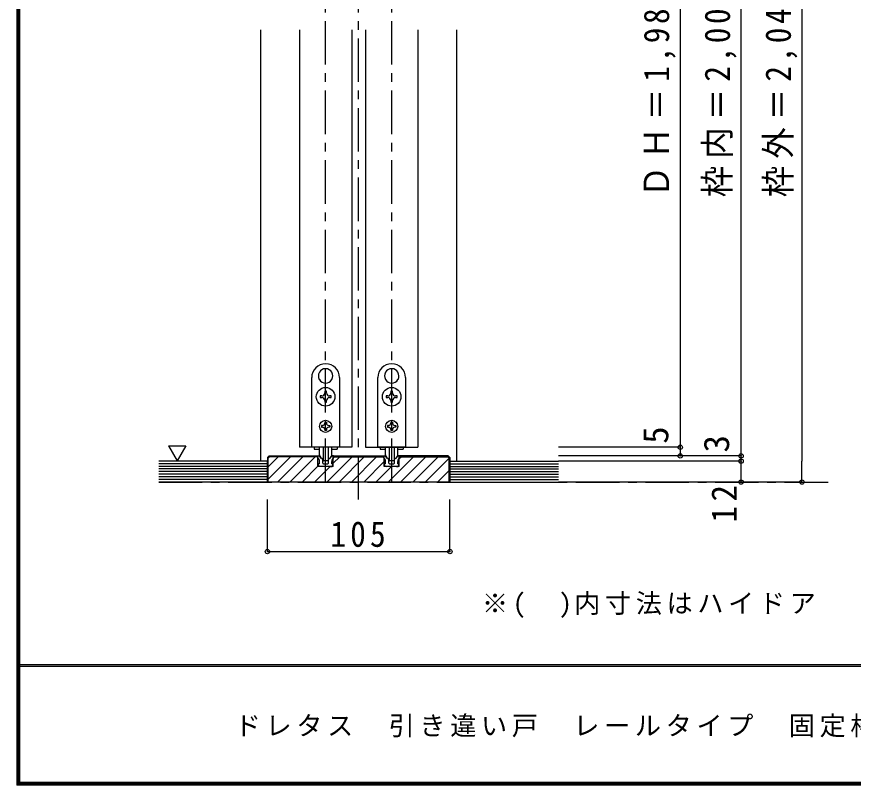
# Model space of a CAD drawing. Units: millimetres, scale not verified. Extents: x -973 to 977, y -718 to 696.
# Drawn here: x -973.3 to -492.2, y -700.8 to -259 of the extents above; entities that cross this region are included whole.
import ezdxf
from ezdxf.enums import TextEntityAlignment as Align

# ---------------------------------------------------------------- set-up
doc = ezdxf.new("R2010")
doc.units = ezdxf.units.MM
doc.header["$LTSCALE"] = 5
doc.header["$PDMODE"] = 32
doc.header["$PDSIZE"] = 2.5
doc.linetypes.add('CHAIN1', pattern=[8, 5, -1, 1, -1])
doc.linetypes.add('DASHED1', pattern=[1.8, 1.2, -0.6])
for name, color, linetype in [('0-1_通り芯', 4, 'CHAIN1'), ('0-3_仕上げ', 2, 'Continuous'), ('0-4_枠', 3, 'Continuous'), ('0-6_扉', 6, 'Continuous'), ('0-7_金物', 7, 'Continuous'), ('0-A_文字', 3, 'Continuous'), ('0-B_寸法', 7, 'Continuous'), ('0-C_ハッチ', 4, 'DASHED1'), ('F-1_枠', 6, 'Continuous'), ('F-A_文字', 7, 'Continuous')]:
    doc.layers.add(name, color=color, linetype=linetype)
doc.styles.add('ＭＳ ゴシック', font='')
doc.styles.get('ＭＳ ゴシック').set_extended_font_data('MS Gothic')

msp = doc.modelspace()

# ---------------------------------------------------------------- linework, layer by layer
at = {"layer": '0-1_通り芯'}
for p, q in [((-776.68, -536.5), (-776.68, 32.5)), ((-795.68, -526.5), (-795.68, -39.5)), ((-757.68, -526.5), (-757.68, -39.5)), ((-891.68, -526.5), (-502.68, -526.5))]:
    msp.add_line(p, q, dxfattribs=at)
at = {"layer": '0-3_仕上げ'}
for p, q in [((-829.18, -514.5), (-891.68, -514.5)), ((-829.18, -526.5), (-829.18, -514.5)), ((-724.18, -526.5), (-724.18, -514.5)), ((-724.18, -514.5), (-661.68, -514.5)), ((-829.18, -526.5), (-891.68, -526.5)), ((-724.18, -526.5), (-661.68, -526.5))]:
    msp.add_line(p, q, dxfattribs=at)
at = {"layer": '0-3_仕上げ', "color": 7}
for p, q in [((-829.18, -516), (-891.68, -516)), ((-829.18, -517.5), (-891.68, -517.5)), ((-829.18, -519), (-891.68, -519)), ((-724.18, -516), (-661.68, -516)), ((-724.18, -517.5), (-661.68, -517.5)), ((-724.18, -519), (-661.68, -519)), ((-829.18, -520.5), (-891.68, -520.5)), ((-829.18, -522), (-891.68, -522)), ((-829.18, -523.5), (-891.68, -523.5)), ((-724.18, -520.5), (-661.68, -520.5)), ((-724.18, -522), (-661.68, -522)), ((-724.18, -523.5), (-661.68, -523.5)), ((-829.18, -525), (-891.68, -525)), ((-724.18, -525), (-661.68, -525))]:
    msp.add_line(p, q, dxfattribs=at)
at = {"layer": '0-4_枠', "color": 4}
for p, q in [((-833.18, -266.5), (-833.18, -514.5)), ((-720.18, -514.5), (-720.18, -266.5))]:
    msp.add_line(p, q, dxfattribs=at)
at = {"layer": '0-4_枠'}
for p, q in [((-828.18, -511.5), (-829.18, -512.5)), ((-829.18, -512.5), (-829.18, -526.5)), ((-828.68, -526.5), (-828.68, -512.707)), ((-828.18, -511.5), (-800.08, -511.5)), ((-800.08, -517.5), (-800.08, -511.5)), ((-791.28, -517.5), (-791.28, -511.5)), ((-791.28, -511.5), (-762.08, -511.5)), ((-791.28, -512), (-762.08, -512)), ((-762.08, -517.5), (-762.08, -511.5)), ((-753.28, -517.5), (-753.28, -511.5)), ((-725.18, -511.5), (-753.28, -511.5)), ((-753.28, -512), (-725.387, -512)), ((-724.68, -512.707), (-725.387, -512)), ((-724.18, -512.5), (-725.18, -511.5)), ((-724.68, -526.5), (-724.68, -512.707)), ((-724.18, -512.5), (-724.18, -526.5)), ((-791.28, -517.5), (-800.08, -517.5)), ((-753.28, -517.5), (-762.08, -517.5)), ((-724.18, -526.5), (-829.18, -526.5))]:
    msp.add_line(p, q, dxfattribs=at)
msp.add_lwpolyline([(-800.08, -512), (-827.973, -512), (-828.68, -512.707)], dxfattribs=at)
at = {"layer": '0-6_扉'}
for p, q in [((-810.68, -266.5), (-810.68, -506.5)), ((-780.68, -266.5), (-780.68, -506.5)), ((-772.68, -266.5), (-772.68, -506.5)), ((-742.68, -266.5), (-742.68, -506.5)), ((-780.68, -506.5), (-810.68, -506.5)), ((-772.68, -506.5), (-742.68, -506.5))]:
    msp.add_line(p, q, dxfattribs=at)
at = {"layer": '0-7_金物'}
for p, q in [((-795.779, -461.351), (-795.68, -461.45)), ((-795.581, -461.351), (-795.68, -461.45)), ((-757.779, -461.351), (-757.68, -461.45)), ((-757.581, -461.351), (-757.68, -461.45)), ((-803.68, -506.5), (-803.68, -466.5)), ((-787.68, -466.5), (-787.68, -506.5)), ((-765.68, -506.5), (-765.68, -466.5)), ((-749.68, -466.5), (-749.68, -506.5)), ((-799.323, -467.489), (-799.188, -467.525)), ((-799.224, -467.66), (-799.188, -467.525)), ((-792.038, -467.489), (-792.173, -467.525)), ((-792.137, -467.66), (-792.173, -467.525)), ((-761.323, -467.489), (-761.188, -467.525)), ((-761.224, -467.66), (-761.188, -467.525)), ((-754.038, -467.489), (-754.173, -467.525)), ((-754.137, -467.66), (-754.173, -467.525)), ((-796.18, -474.35), (-796.18, -475.3)), ((-795.18, -474.35), (-796.18, -474.35)), ((-795.18, -475.3), (-795.18, -474.35)), ((-758.18, -474.35), (-758.18, -475.3)), ((-757.18, -474.35), (-758.18, -474.35)), ((-757.18, -475.3), (-757.18, -474.35)), ((-797.88, -477), (-798.83, -477)), ((-798.83, -477), (-798.83, -478)), ((-798.83, -478), (-797.88, -478)), ((-795.18, -480.65), (-795.18, -479.7)), ((-792.53, -477), (-793.48, -477)), ((-793.48, -478), (-792.53, -478)), ((-792.53, -478), (-792.53, -477)), ((-759.88, -477), (-760.83, -477)), ((-760.83, -477), (-760.83, -478)), ((-760.83, -478), (-759.88, -478)), ((-757.18, -480.65), (-757.18, -479.7)), ((-754.53, -477), (-755.48, -477)), ((-755.48, -478), (-754.53, -478)), ((-754.53, -478), (-754.53, -477)), ((-797.48, -494), (-798.08, -494)), ((-798.08, -494), (-798.08, -495)), ((-798.08, -495), (-797.48, -495)), ((-796.18, -492.1), (-795.18, -492.1)), ((-796.18, -492.1), (-796.18, -492.7)), ((-795.18, -492.1), (-795.18, -492.7)), ((-793.88, -494), (-793.28, -494)), ((-759.48, -494), (-760.08, -494)), ((-760.08, -494), (-760.08, -495)), ((-760.08, -495), (-759.48, -495)), ((-758.18, -492.1), (-757.18, -492.1)), ((-758.18, -492.1), (-758.18, -492.7)), ((-757.18, -492.1), (-757.18, -492.7)), ((-755.88, -494), (-755.28, -494)), ((-796.18, -496.3), (-796.18, -496.9)), ((-795.18, -496.9), (-796.18, -496.9)), ((-795.18, -496.3), (-795.18, -496.9)), ((-758.18, -496.3), (-758.18, -496.9)), ((-757.18, -496.9), (-758.18, -496.9)), ((-757.18, -496.3), (-757.18, -496.9)), ((-787.68, -506.5), (-803.68, -506.5)), ((-802.28, -506.5), (-802.28, -507.7)), ((-802.28, -507.7), (-799.148, -507.7)), ((-799.18, -510.921), (-799.18, -506.5)), ((-797.18, -506.5), (-797.18, -514.121)), ((-794.18, -506.5), (-794.18, -514.121)), ((-792.213, -507.7), (-789.08, -507.7)), ((-792.18, -510.921), (-792.18, -506.5)), ((-789.08, -506.5), (-789.08, -507.7)), ((-749.68, -506.5), (-765.68, -506.5)), ((-764.28, -506.5), (-764.28, -507.7)), ((-764.28, -507.7), (-761.148, -507.7)), ((-761.18, -510.921), (-761.18, -506.5)), ((-759.18, -506.5), (-759.18, -514.121)), ((-756.18, -506.5), (-756.18, -514.121)), ((-754.213, -507.7), (-751.08, -507.7)), ((-754.18, -510.921), (-754.18, -506.5)), ((-751.08, -506.5), (-751.08, -507.7)), ((-800.18, -511.5), (-799.637, -511.5)), ((-800.18, -512.5), (-800.18, -511.5)), ((-798.018, -512.912), (-799.284, -511.647)), ((-799.18, -516), (-799.18, -514.736)), ((-797.806, -513), (-797.48, -513)), ((-797.28, -515.7), (-797.28, -513.2)), ((-794.48, -514.421), (-796.88, -514.421)), ((-794.08, -515.7), (-794.08, -513.2)), ((-793.555, -513), (-793.88, -513)), ((-793.342, -512.912), (-792.077, -511.647)), ((-792.18, -516), (-792.18, -514.736)), ((-762.18, -511.5), (-761.637, -511.5)), ((-762.18, -512.5), (-762.18, -511.5)), ((-760.018, -512.912), (-761.284, -511.647)), ((-761.18, -516), (-761.18, -514.736)), ((-759.806, -513), (-759.48, -513)), ((-759.28, -515.7), (-759.28, -513.2)), ((-756.48, -514.421), (-758.88, -514.421)), ((-756.08, -515.7), (-756.08, -513.2)), ((-755.555, -513), (-755.88, -513)), ((-755.342, -512.912), (-754.077, -511.647)), ((-754.18, -516), (-754.18, -514.736)), ((-799.48, -517.5), (-799.966, -516.274)), ((-799.18, -516), (-799.78, -516)), ((-798.38, -517.5), (-799.48, -517.5)), ((-798.38, -517.5), (-798.18, -517.3)), ((-798.18, -517.3), (-797.98, -517.5)), ((-793.38, -517.5), (-797.98, -517.5)), ((-795.68, -516.3), (-795.38, -516)), ((-795.38, -516), (-794.38, -516)), ((-793.18, -517.3), (-793.38, -517.5)), ((-792.98, -517.5), (-793.18, -517.3)), ((-792.98, -517.5), (-791.88, -517.5)), ((-792.18, -516), (-791.58, -516)), ((-791.88, -517.5), (-791.394, -516.274)), ((-761.48, -517.5), (-761.966, -516.274)), ((-761.18, -516), (-761.78, -516)), ((-760.38, -517.5), (-761.48, -517.5)), ((-760.38, -517.5), (-760.18, -517.3)), ((-760.18, -517.3), (-759.98, -517.5)), ((-755.38, -517.5), (-759.98, -517.5)), ((-757.68, -516.3), (-757.38, -516)), ((-757.38, -516), (-756.38, -516)), ((-755.18, -517.3), (-755.38, -517.5)), ((-754.98, -517.5), (-755.18, -517.3)), ((-754.98, -517.5), (-753.88, -517.5)), ((-754.18, -516), (-753.58, -516)), ((-753.88, -517.5), (-753.394, -516.274))]:
    msp.add_line(p, q, dxfattribs=at)
for points in [[(-796.18, -479.7), (-796.18, -480.65), (-795.18, -480.65)], [(-758.18, -479.7), (-758.18, -480.65), (-757.18, -480.65)], [(-793.28, -494), (-793.28, -495), (-793.88, -495)], [(-755.28, -494), (-755.28, -495), (-755.88, -495)], [(-791.18, -512.5), (-791.18, -511.5), (-791.723, -511.5)], [(-753.18, -512.5), (-753.18, -511.5), (-753.723, -511.5)], [(-796.98, -516), (-795.98, -516), (-795.68, -516.3)], [(-758.98, -516), (-757.98, -516), (-757.68, -516.3)]]:
    msp.add_lwpolyline(points, dxfattribs=at)
for centre, radius in [((-795.68, -477.5), 5.35), ((-757.68, -477.5), 5.35), ((-795.68, -494.5), 3.5), ((-757.68, -494.5), 3.5)]:
    msp.add_circle(centre, radius, dxfattribs=at)
for centre, radius, start, end in [((-795.68, -466.5), 8, 0, 180), ((-795.68, -465.5), 4.15, 91.3645, 208.6355), ((-795.68, -465.5), 4.15, 331.3645, 88.6355), ((-757.68, -466.5), 8, 0, 180), ((-757.68, -465.5), 4.15, 91.3645, 208.6355), ((-757.68, -465.5), 4.15, 331.3645, 88.6355), ((-795.68, -465.5), 4.15, 211.3645, 328.6355), ((-757.68, -465.5), 4.15, 211.3645, 328.6355), ((-797.88, -475.3), 1.7, 270, 0), ((-793.48, -475.3), 1.7, 180, 270), ((-759.88, -475.3), 1.7, 270, 0), ((-755.48, -475.3), 1.7, 180, 270), ((-797.88, -479.7), 1.7, 0, 90), ((-793.48, -479.7), 1.7, 90, 180), ((-759.88, -479.7), 1.7, 0, 90), ((-755.48, -479.7), 1.7, 90, 180), ((-797.48, -492.7), 1.3, 270, 0), ((-797.48, -496.3), 1.3, 0, 90), ((-793.88, -492.7), 1.3, 180, 270), ((-793.88, -496.3), 1.3, 90, 180), ((-759.48, -492.7), 1.3, 270, 0), ((-759.48, -496.3), 1.3, 0, 90), ((-755.88, -492.7), 1.3, 180, 270), ((-755.88, -496.3), 1.3, 90, 180), ((-802.18, -514.736), 3, 0, 48.19), ((-799.637, -512), 0.5, 45, 90), ((-797.18, -510.921), 2, 180, 264.78409), ((-797.806, -512.7), 0.3, 225, 270), ((-797.48, -513.2), 0.2, 0, 90), ((-797.38, -513.112), 0.2, 0, 84.78409), ((-796.88, -514.121), 0.3, 180, 270), ((-794.48, -514.121), 0.3, 270, 0), ((-793.98, -513.112), 0.2, 95.21591, 180), ((-793.88, -513.2), 0.2, 90, 180), ((-794.18, -510.921), 2, 275.21591, 0), ((-793.555, -512.7), 0.3, 270, 315), ((-789.18, -514.736), 3, 131.81, 180), ((-791.723, -512), 0.5, 90, 135), ((-764.18, -514.736), 3, 0, 48.19), ((-761.637, -512), 0.5, 45, 90), ((-759.18, -510.921), 2, 180, 264.78409), ((-759.806, -512.7), 0.3, 225, 270), ((-759.48, -513.2), 0.2, 0, 90), ((-759.38, -513.112), 0.2, 0, 84.78409), ((-758.88, -514.121), 0.3, 180, 270), ((-756.48, -514.121), 0.3, 270, 0), ((-755.98, -513.112), 0.2, 95.21591, 180), ((-755.88, -513.2), 0.2, 90, 180), ((-756.18, -510.921), 2, 275.21591, 0), ((-755.555, -512.7), 0.3, 270, 315), ((-751.18, -514.736), 3, 131.81, 180), ((-753.723, -512), 0.5, 90, 135), ((-799.78, -516.2), 0.2, 90, 201.616), ((-796.98, -515.7), 0.3, 180, 270), ((-794.38, -515.7), 0.3, 270, 0), ((-791.58, -516.2), 0.2, 338.384, 90), ((-761.78, -516.2), 0.2, 90, 201.616), ((-758.98, -515.7), 0.3, 180, 270), ((-756.38, -515.7), 0.3, 270, 0), ((-753.58, -516.2), 0.2, 338.384, 90)]:
    msp.add_arc(centre, radius, start, end, dxfattribs=at)
at = {"layer": '0-A_文字', "color": 7}
msp.add_line((-886.116, -505.686), (-881.116, -514.347), dxfattribs=at)
msp.add_lwpolyline([(-886.116, -505.686), (-876.116, -505.686), (-881.116, -514.347)], dxfattribs=at)
at = {"layer": '0-B_寸法', "color": 4}
for p, q in [((-521.68, -25.5), (-521.68, -514.5)), ((-556.68, -526.5), (-556.68, -55.5)), ((-591.68, -69.5), (-591.68, -506.5)), ((-591.68, -506.5), (-661.68, -506.5)), ((-591.68, -506.5), (-591.68, -511.5)), ((-556.68, -511.5), (-661.68, -511.5)), ((-556.68, -514.5), (-661.68, -514.5)), ((-521.68, -526.5), (-521.68, -514.5)), ((-521.68, -526.5), (-661.68, -526.5)), ((-829.18, -566.5), (-829.18, -536.5)), ((-724.18, -566.5), (-724.18, -536.5)), ((-829.18, -566.5), (-724.18, -566.5))]:
    msp.add_line(p, q, dxfattribs=at)
at = {"layer": '0-B_寸法'}
for p in [(-591.68, -506.5), (-591.68, -511.5), (-556.68, -511.5), (-556.68, -514.5), (-556.68, -526.5), (-521.68, -526.5), (-829.18, -566.5), (-724.18, -566.5)]:
    msp.add_point(p, dxfattribs=at)
at = {"layer": '0-C_ハッチ', "linetype": 'Continuous'}
for p, q in [((-828.68, -517.759), (-822.922, -512)), ((-828.68, -524.83), (-815.851, -512)), ((-823.279, -526.5), (-808.779, -512)), ((-816.208, -526.5), (-801.708, -512)), ((-794.995, -526.5), (-780.495, -512)), ((-791.28, -515.714), (-787.566, -512)), ((-787.924, -526.5), (-773.424, -512)), ((-780.853, -526.5), (-766.353, -512)), ((-773.782, -526.5), (-762.08, -514.798)), ((-759.64, -526.5), (-745.14, -512)), ((-753.28, -513.069), (-752.211, -512)), ((-752.569, -526.5), (-738.069, -512)), ((-745.498, -526.5), (-730.998, -512)), ((-738.427, -526.5), (-724.68, -512.754)), ((-809.137, -526.5), (-800.08, -517.443)), ((-802.066, -526.5), (-793.066, -517.5)), ((-766.711, -526.5), (-757.711, -517.5)), ((-731.356, -526.5), (-724.68, -519.825)), ((-724.284, -526.5), (-724.18, -526.396))]:
    msp.add_line(p, q, dxfattribs=at)
at = {"layer": 'F-1_枠'}
for p, q in [((-973.347, 695.833), (-973.347, -700.833)), ((-972.514, 695.833), (-972.514, -700.833)), ((-971.68, 695.833), (-971.68, -700.833)), ((976.653, -631.667), (-973.347, -631.667)), ((976.653, -632.5), (-973.347, -632.5)), ((976.653, -699.167), (-973.347, -699.167)), ((976.653, -700), (-973.347, -700)), ((976.653, -700.833), (-973.347, -700.833))]:
    msp.add_line(p, q, dxfattribs=at)

# ---------------------------------------------------------------- texts
at = {"layer": '0-A_文字', "color": 7, "insert": (-705.741, -604.63), "char_height": 11, "attachment_point": 7, "style": 'ＭＳ ゴシック'}
msp.add_mtext('\\T1.18;※(\u3000)内寸法はハイドア', dxfattribs=at)
at = {"layer": '0-B_寸法', "style": 'ＭＳ ゴシック'}
for s, p in [('5', (-594.18, -504.5)), ('3', (-559.18, -509.5))]:
    msp.add_text(s, height=14.66, rotation=90, dxfattribs=at).set_placement(p, align=Align.BOTTOM_LEFT)
at = {"layer": '0-B_寸法', "char_height": 14.66, "attachment_point": 7, "rotation": 90, "style": 'ＭＳ ゴシック'}
for s, insert in [('\\T1.23;\\W0.9;ＤＨ＝1,983\\~(2,183)', (-594.18, -362.75)), ('\\T1.23;\\W0.9;枠内＝2,002\\~(2,202)', (-559.18, -362.75)), ('\\T1.23;\\W0.9;枠外＝2,047\\~(2,247)', (-524.18, -362.75)), ('\\T1.27;\\W0.95;12', (-559.18, -549.75))]:
    msp.add_mtext(s, dxfattribs=dict(at, insert=insert))
at = {"layer": '0-B_寸法', "insert": (-792.93, -564), "char_height": 14.66, "attachment_point": 7, "style": 'ＭＳ ゴシック'}
msp.add_mtext('\\T1.27;\\W0.9;105', dxfattribs=at)
at = {"layer": 'F-A_文字', "insert": (-847.938, -673.333), "char_height": 11, "attachment_point": 7, "style": 'ＭＳ ゴシック'}
msp.add_mtext('\\T1.18;ドレタス\u3000引き違い戸\u3000レールタイプ\u3000固定枠113巾\u3000敷居N型／床直付けレール', dxfattribs=at)

doc.saveas('drawing.dxf')
